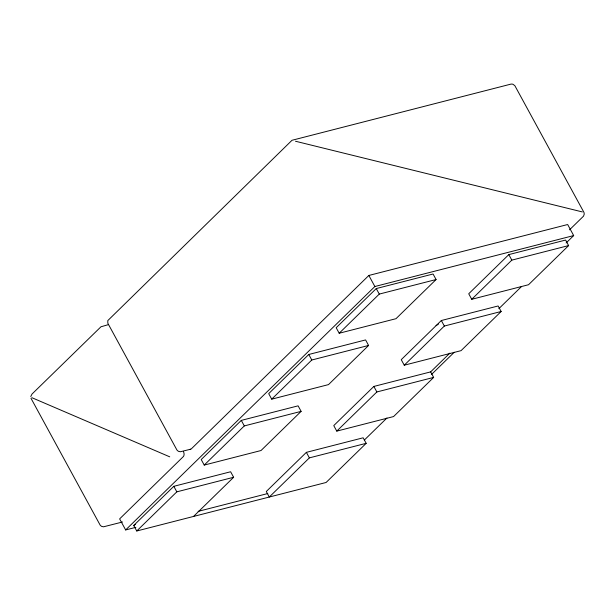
<?xml version="1.0" encoding="UTF-8"?>
<svg xmlns="http://www.w3.org/2000/svg" width="615" height="615" viewBox="0 0 615 615"><rect width="100%" height="100%" fill="white"/><g stroke="black" fill="none" stroke-linecap="round" stroke-linejoin="round"><path stroke-width="0.92" d="M30.773 396.552L31.995 394.069L100.96 326.78L108.302 324.659M566.138 242.948L573.687 235.576L567.668 224.521L368.846 275.459L191.457 448.735A3.921 2.598 75.6 0 1 190.212 449.273M183.393 451.533A3.921 2.598 75.6 0 1 183.516 456.415L119.633 518.891L125.652 529.946L374.866 286.513L573.687 235.576M366.186 443.323L309.376 457.875L269.293 497.035L266.28 491.508L306.37 452.356L363.173 437.795L366.186 443.323L326.096 482.483L136.745 530.991L133.732 525.471L173.814 486.311L230.625 471.759L233.639 477.278L193.548 516.439M241.295 420.391L201.213 459.551L204.226 465.078L261.029 450.526L301.119 411.366L298.106 405.839L241.295 420.391L244.309 425.918L204.226 465.078M308.776 354.478L268.694 393.638L271.707 399.158L328.51 384.606L368.6 345.453L365.587 339.926L308.776 354.478L311.79 360.006L271.707 399.158M376.257 288.566L336.174 327.718L339.188 333.245L395.991 318.693L436.081 279.533L433.068 274.006L376.257 288.566L379.271 294.085L339.188 333.245M136.745 530.991L176.828 491.839L233.639 477.278M430.654 371.883L373.851 386.435L333.761 425.595L336.774 431.115L393.577 416.563L433.667 377.41L430.654 371.883L449.826 353.148M441.332 320.523L401.241 359.675L404.255 365.202L461.058 350.65L501.148 311.49L498.135 305.97L441.332 320.523L444.338 326.042L404.255 365.202M508.813 254.602L468.722 293.762L471.736 299.29L528.539 284.73L568.629 245.577L565.615 240.05L508.813 254.602L511.818 260.13L471.736 299.29M336.774 431.115L376.857 391.963L433.667 377.41M569.528 229.826L583.543 216.134L584.25 214.089L583.989 212.475L514.847 85.677L512.833 84.186L511.134 84.063L292.01 140.281L107.794 320.6L107.825 323.244L176.959 450.057L178.335 451.295L180.341 451.764L190.658 449.204M364.295 440.109L386.95 417.985M431.576 374.389L454.231 352.264M498.857 308.668L521.512 286.544M133.732 525.471L135.315 524.418M436.05 325.673L438.403 324.12M379.271 294.085L436.081 279.533M511.818 260.13L568.629 245.577M311.79 360.006L368.6 345.453M444.338 326.042L501.148 311.49M244.309 425.918L301.119 411.366M122.523 521.989L103.504 526.809L101.498 526.348L100.191 525.195L30.996 398.297M125.652 529.946L135.877 527.324M198.122 511.38L267.802 493.53M295.477 141.235L582.344 211.929M31.826 397.659L169.74 456.83M368.846 275.459L374.866 286.513M373.851 386.435L376.857 391.963M306.37 452.356L309.376 457.875M173.814 486.311L176.828 491.839"/></g></svg>
